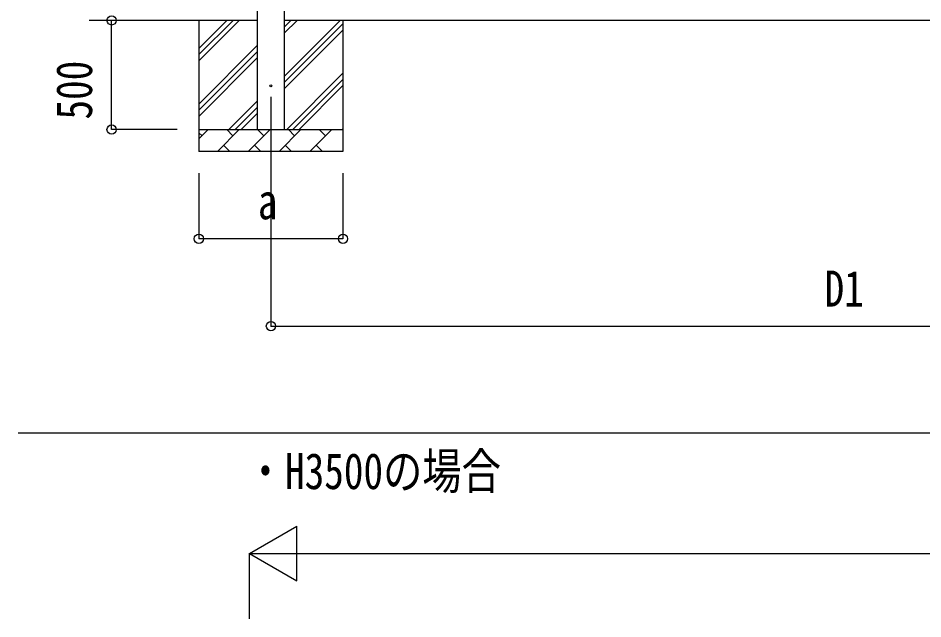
# Model space of a CAD drawing. Units: millimetres, scale not verified. Extents: x -21025 to 21025, y -14850 to 14850.
# Drawn here: x -16440 to -12295, y -6756 to -4005 of the extents above; entities that cross this region are included whole.
import ezdxf
from ezdxf.enums import TextEntityAlignment as Align

# ---------------------------------------------------------------- set-up
doc = ezdxf.new("R2010")
doc.units = ezdxf.units.MM
doc.header["$LTSCALE"] = 60
for name, color, linetype in [('0-2_USER1', 3, 'Continuous'), ('0-3_YKK_11', 7, 'Continuous'), ('0-4_YKK_12', 2, 'Continuous'), ('0-5_YKK_13', 4, 'Continuous'), ('0-6_YKK_A1', 4, 'Continuous'), ('0-7_YKK_D', 6, 'Continuous')]:
    doc.layers.add(name, color=color, linetype=linetype)
doc.styles.add('ＭＳ ゴシック', font='')
doc.styles.get('ＭＳ ゴシック').set_extended_font_data('MS Gothic')

msp = doc.modelspace()

# ---------------------------------------------------------------- linework, layer by layer
at = {"layer": '0-3_YKK_11'}
msp.add_line((4217.24, -5905.06), (-16439.9, -5905.06), dxfattribs=at)
at = {"layer": '0-4_YKK_12'}
msp.add_line((-15281.4, -4365), (-15281.4, -4865), dxfattribs=at)
at = {"layer": '0-5_YKK_13'}
msp.add_circle((-15281.4, -4315), 4.5, dxfattribs=at)
at = {"layer": '0-6_YKK_A1'}
for p, q in [((-15343.9, -1715), (-15343.9, -4515)), ((-15218.9, -4515), (-15218.9, -1715)), ((-15343.9, -4015), (-16113.9, -4015)), ((-15611.4, -4015), (-15611.4, -4615)), ((-15611.4, -4200.05), (-15426.35, -4015)), ((-15611.4, -4171.77), (-15454.63, -4015)), ((-15611.4, -4143.48), (-15482.92, -4015)), ((-10044.9, -4015), (-15218.9, -4015)), ((-15218.9, -4270.1), (-14963.8, -4015)), ((-15218.9, -4072.11), (-15161.79, -4015)), ((-15218.9, -4043.82), (-15190.08, -4015)), ((-14951.4, -4015), (-14951.4, -4615)), ((-15218.9, -4298.38), (-14951.4, -4030.88)), ((-15218.9, -4326.67), (-14951.4, -4059.17)), ((-15611.4, -4398.04), (-15343.9, -4130.54)), ((-15611.4, -4426.32), (-15343.9, -4158.82)), ((-15611.4, -4454.61), (-15343.9, -4187.11)), ((-15209.24, -4515), (-14951.4, -4257.16)), ((-15180.96, -4515), (-14951.4, -4285.44)), ((-15152.68, -4515), (-14951.4, -4313.73)), ((-15473.8, -4515), (-15343.9, -4385.1)), ((-15445.52, -4515), (-15343.9, -4413.38)), ((-15417.23, -4515), (-15343.9, -4441.67)), ((-15611.4, -4515), (-14951.4, -4515)), ((-15611.4, -4557.89), (-15568.51, -4515)), ((-15527.09, -4615), (-15427.09, -4515)), ((-15455.64, -4543.55), (-15484.19, -4515)), ((-15385.67, -4615), (-15285.67, -4515)), ((-15314.22, -4543.55), (-15342.77, -4515)), ((-15244.24, -4615), (-15144.24, -4515)), ((-15172.8, -4543.55), (-15201.35, -4515)), ((-15102.82, -4615), (-15002.82, -4515)), ((-15031.38, -4543.55), (-15059.93, -4515)), ((-14954.69, -4515), (-14951.4, -4511.72)), ((-15597.06, -4543.55), (-15611.4, -4529.21)), ((-15498.53, -4586.45), (-15469.98, -4615)), ((-15357.11, -4586.45), (-15328.56, -4615)), ((-15215.69, -4586.45), (-15187.14, -4615)), ((-15074.27, -4586.45), (-15045.72, -4615)), ((-14951.4, -4615), (-15611.4, -4615))]:
    msp.add_line(p, q, dxfattribs=at)
at = {"layer": '0-7_YKK_D'}
for p, q in [((-15711.4, -4015), (-16012.4, -4015)), ((-16011.4, -4515), (-16011.4, -4015)), ((-15711.4, -4515), (-16012.4, -4515)), ((-15611.4, -4715), (-15611.4, -5016)), ((-15281.4, -4715), (-15281.4, -5416)), ((-14951.4, -4715), (-14951.4, -5016)), ((-14951.4, -5015), (-15611.4, -5015)), ((-15281.4, -5415), (-9944.9, -5415)), ((-15379.9, -6455.55), (-15163.39, -6330.55)), ((-15163.39, -6580.55), (-15163.39, -6330.55)), ((-15379.9, -6755.55), (-15379.9, -6454.55)), ((-15379.9, -6455.55), (-15163.39, -6580.55)), ((-15379.9, -6455.55), (-14946.89, -6455.55)), ((-15129.9, -6455.55), (-4759.9, -6455.55))]:
    msp.add_line(p, q, dxfattribs=at)
for centre in [(-16011.4, -4015), (-16011.4, -4515), (-15611.4, -5015), (-14951.4, -5015), (-15281.4, -5415)]:
    msp.add_circle(centre, 21.25, dxfattribs=at)

# ---------------------------------------------------------------- texts
at = {"layer": '0-2_USER1', "style": 'ＭＳ ゴシック', "width": 0.8}
msp.add_text('・H3500の場合', height=165, dxfattribs=at).set_placement((-15396.9, -6210.69), align=Align.BOTTOM_LEFT)
at = {"layer": '0-7_YKK_D', "style": 'ＭＳ ゴシック', "width": 0.8}
msp.add_text('500', height=165, rotation=90, dxfattribs=at).set_placement((-16051.4, -4469), align=Align.BOTTOM_LEFT)
for s, p in [('a', (-15341.4, -4975)), ('D1', (-12745.15, -5375))]:
    msp.add_text(s, height=165, dxfattribs=at).set_placement(p, align=Align.BOTTOM_LEFT)

doc.saveas('drawing.dxf')
